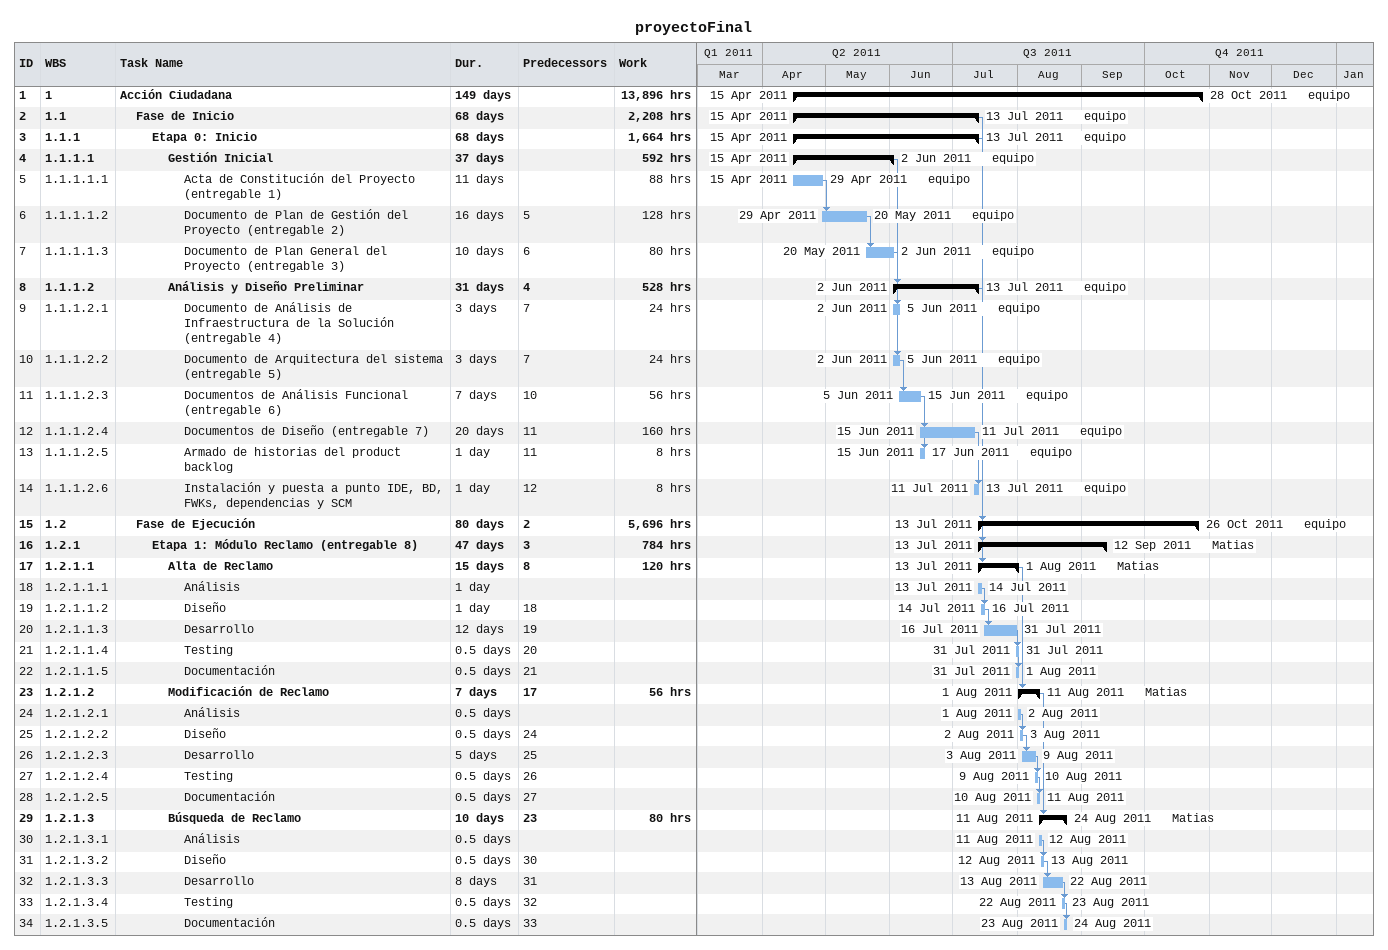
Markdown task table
proyectoFinal

| ID | WBS | Task | Duration | Start | Finish | Predecessors | Resources | Work (h) |
|---|---|---|---|---|---|---|---|---|
| 1 | 1 | **Acción Ciudadana** | 149d | 2011-04-15 | 2011-10-28 |  | equipo | 13896 |
| 2 | 1.1 | **Fase de Inicio** | 68d | 2011-04-15 | 2011-07-13 |  | equipo | 2208 |
| 3 | 1.1.1 | **Etapa 0: Inicio** | 68d | 2011-04-15 | 2011-07-13 |  | equipo | 1664 |
| 4 | 1.1.1.1 | **Gestión Inicial** | 37d | 2011-04-15 | 2011-06-02 |  | equipo | 592 |
| 5 | 1.1.1.1.1 | Acta de Constitución del Proyecto (entregable 1) | 11d | 2011-04-15 | 2011-04-29 |  | equipo | 88 |
| 6 | 1.1.1.1.2 | Documento de Plan de Gestión del Proyecto (entregable 2) | 16d | 2011-04-29 | 2011-05-20 | 5 | equipo | 128 |
| 7 | 1.1.1.1.3 | Documento de Plan General del Proyecto (entregable 3) | 10d | 2011-05-20 | 2011-06-02 | 6 | equipo | 80 |
| 8 | 1.1.1.2 | **Análisis y Diseño Preliminar** | 31d | 2011-06-02 | 2011-07-13 | 4 | equipo | 528 |
| 9 | 1.1.1.2.1 | Documento de Análisis de Infraestructura de la Solución (entregable 4) | 3d | 2011-06-02 | 2011-06-05 | 7 | equipo | 24 |
| 10 | 1.1.1.2.2 | Documento de Arquitectura del sistema (entregable 5) | 3d | 2011-06-02 | 2011-06-05 | 7 | equipo | 24 |
| 11 | 1.1.1.2.3 | Documentos de Análisis Funcional (entregable 6) | 7d | 2011-06-05 | 2011-06-15 | 10 | equipo | 56 |
| 12 | 1.1.1.2.4 | Documentos de Diseño (entregable 7) | 20d | 2011-06-15 | 2011-07-11 | 11 | equipo | 160 |
| 13 | 1.1.1.2.5 | Armado de historias del product backlog | 1d | 2011-06-15 | 2011-06-17 | 11 | equipo | 8 |
| 14 | 1.1.1.2.6 | Instalación y puesta a punto IDE, BD, FWKs, dependencias y SCM | 1d | 2011-07-11 | 2011-07-13 | 12 | equipo | 8 |
| 15 | 1.2 | **Fase de Ejecución** | 80d | 2011-07-13 | 2011-10-26 | 2 | equipo | 5696 |
| 16 | 1.2.1 | **Etapa 1: Módulo Reclamo (entregable 8)** | 47d | 2011-07-13 | 2011-09-12 | 3 | Matias | 784 |
| 17 | 1.2.1.1 | **Alta de Reclamo** | 15d | 2011-07-13 | 2011-08-01 | 8 | Matias | 120 |
| 18 | 1.2.1.1.1 | Análisis | 1d | 2011-07-13 | 2011-07-14 |  |  |  |
| 19 | 1.2.1.1.2 | Diseño | 1d | 2011-07-14 | 2011-07-16 | 18 |  |  |
| 20 | 1.2.1.1.3 | Desarrollo | 12d | 2011-07-16 | 2011-07-31 | 19 |  |  |
| 21 | 1.2.1.1.4 | Testing | 0.5d | 2011-07-31 | 2011-07-31 | 20 |  |  |
| 22 | 1.2.1.1.5 | Documentación | 0.5d | 2011-07-31 | 2011-08-01 | 21 |  |  |
| 23 | 1.2.1.2 | **Modificación de Reclamo** | 7d | 2011-08-01 | 2011-08-11 | 17 | Matias | 56 |
| 24 | 1.2.1.2.1 | Análisis | 0.5d | 2011-08-01 | 2011-08-02 |  |  |  |
| 25 | 1.2.1.2.2 | Diseño | 0.5d | 2011-08-02 | 2011-08-03 | 24 |  |  |
| 26 | 1.2.1.2.3 | Desarrollo | 5d | 2011-08-03 | 2011-08-09 | 25 |  |  |
| 27 | 1.2.1.2.4 | Testing | 0.5d | 2011-08-09 | 2011-08-10 | 26 |  |  |
| 28 | 1.2.1.2.5 | Documentación | 0.5d | 2011-08-10 | 2011-08-11 | 27 |  |  |
| 29 | 1.2.1.3 | **Búsqueda de Reclamo** | 10d | 2011-08-11 | 2011-08-24 | 23 | Matias | 80 |
| 30 | 1.2.1.3.1 | Análisis | 0.5d | 2011-08-11 | 2011-08-12 |  |  |  |
| 31 | 1.2.1.3.2 | Diseño | 0.5d | 2011-08-12 | 2011-08-13 | 30 |  |  |
| 32 | 1.2.1.3.3 | Desarrollo | 8d | 2011-08-13 | 2011-08-22 | 31 |  |  |
| 33 | 1.2.1.3.4 | Testing | 0.5d | 2011-08-22 | 2011-08-23 | 32 |  |  |
| 34 | 1.2.1.3.5 | Documentación | 0.5d | 2011-08-23 | 2011-08-24 | 33 |  |  |
